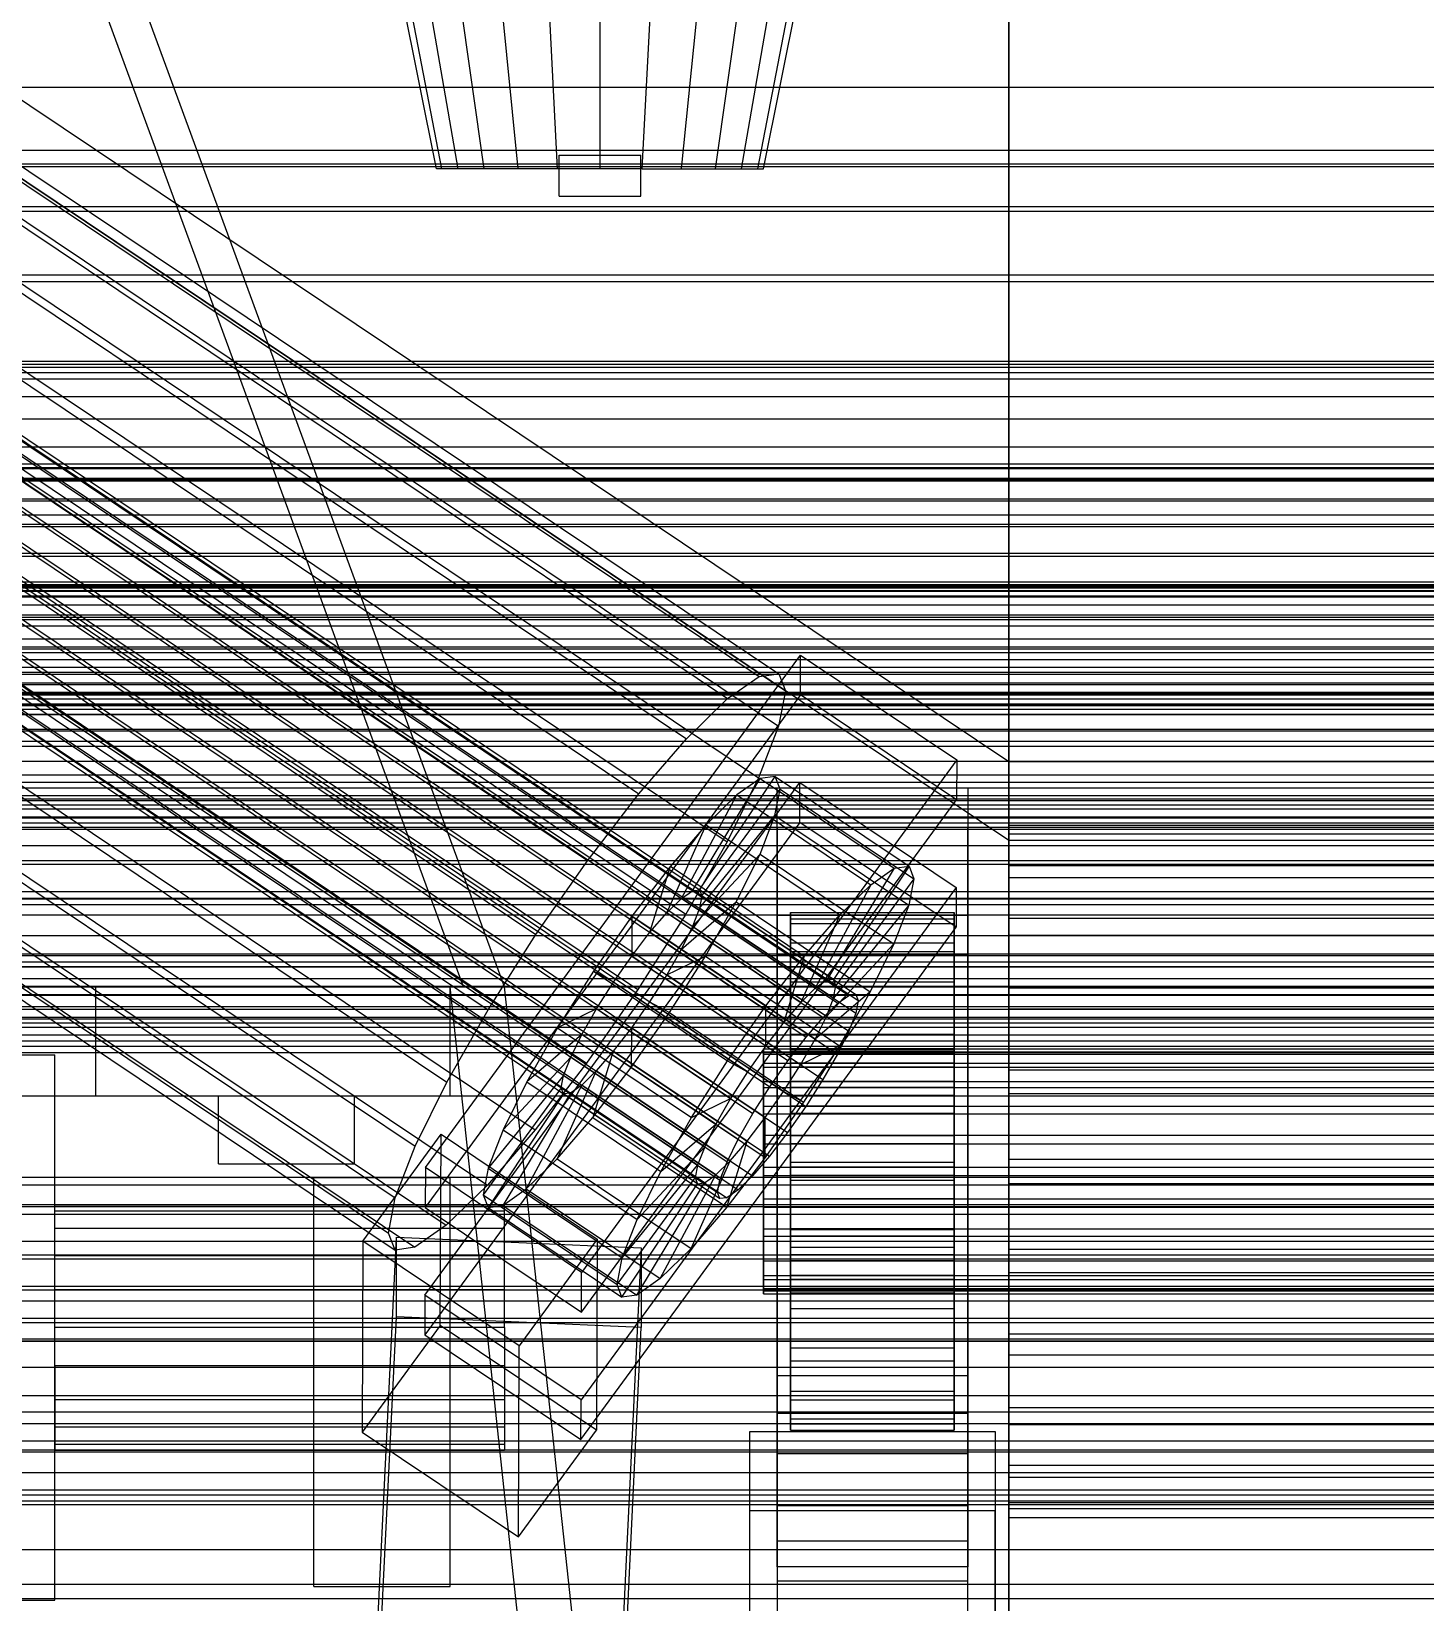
# Model space of a CAD drawing. Header units: millimetres. Extents: x -191664 to 191490, y -197311 to 10263.
# Drawn here: x -201.7 to -99.5, y -29745.1 to -29629.9 of the extents above; entities that cross this region are included whole.
import ezdxf

# ---------------------------------------------------------------- set-up
doc = ezdxf.new("R2010")
doc.units = ezdxf.units.MM
for name, color, linetype, lineweight in [('COTAS_USUARIO', 1, 'Continuous', 0), ('frontal_briquetadora', 7, 'Continuous', 0), ('frontal_C01', 7, 'Continuous', 0), ('frontal_C02', 7, 'Continuous', 0), ('frontal_C03', 7, 'Continuous', 0), ('frontal_mezcladora', 7, 'Continuous', 0), ('frontal_secador', 7, 'Continuous', 0)]:
    doc.layers.add(name, color=color, linetype=linetype, lineweight=lineweight)
doc.dimstyles.new('PLANTA_100', dxfattribs={"dimtxt": 250, "dimasz": 150, "dimexe": 150, "dimexo": 80, "dimgap": 100, "dimtad": 1, "dimtih": 1, "dimtoh": 1, "dimdec": 1, "dimdsep": 46, "dimcen": 0.09, "dimclrd": 1, "dimclre": 1, "dimclrt": 1, "dimadec": 0, "dimazin": 0, "dimtfac": 1, "dimtdec": 4, "dimtofl": 0, "dimtmove": 0, "dimatfit": 3, "dimfxl": 1, "dimtolj": 1, "dimtzin": 0, "dimarcsym": 0})

# ---------------------------------------------------------------- blocks, each defined once
blk = doc.blocks.new('*D106')
at = {"layer": 'COTAS_USUARIO', "color": 1, "lineweight": -2, "transparency": 16777216}
for p, q in [((-1180, -29182.75), (-1180, -29032.75)), ((-60, -29332.75), (-1330, -29332.75)), ((-60, -29700), (-1330, -29700)), ((-1180, -29850), (-1180, -30000))]:
    blk.add_line(p, q, dxfattribs=at)
at = {"layer": 'COTAS_USUARIO', "color": 1, "transparency": 16777216}
for points in [[(-1205, -29182.75), (-1155, -29182.75), (-1180, -29332.75)], [(-1205, -29850), (-1155, -29850), (-1180, -29700)]]:
    blk.add_solid(points, dxfattribs=at)
at = {"layer": 'Defpoints', "color": 0, "transparency": 16777216}
for p in [(-1180, -29332.75), (20, -29332.75), (20, -29700)]:
    blk.add_point(p, dxfattribs=at)
blk = doc.blocks.new('*D109')
at = {"layer": 'COTAS_USUARIO', "color": 1, "lineweight": -2, "transparency": 16777216}
for p, q in [((-80, -28700), (-1350, -28700)), ((-1200, -31850), (-1200, -28850)), ((-80, -32000), (-1350, -32000))]:
    blk.add_line(p, q, dxfattribs=at)
at = {"layer": 'COTAS_USUARIO', "color": 1, "transparency": 16777216}
for points in [[(-1225, -28850), (-1175, -28850), (-1200, -28700)], [(-1225, -31850), (-1175, -31850), (-1200, -32000)]]:
    blk.add_solid(points, dxfattribs=at)
at = {"layer": 'Defpoints', "color": 0, "transparency": 16777216}
for p in [(-1200, -28700), (0, -28700), (0, -32000)]:
    blk.add_point(p, dxfattribs=at)
blk = doc.blocks.new('*D111')
at = {"layer": 'COTAS_USUARIO', "color": 1, "lineweight": -2, "transparency": 16777216}
for p, q in [((-80, -27700), (-1350, -27700)), ((-1200, -31850), (-1200, -27850)), ((-80, -32000), (-1350, -32000))]:
    blk.add_line(p, q, dxfattribs=at)
at = {"layer": 'COTAS_USUARIO', "color": 1, "transparency": 16777216}
for points in [[(-1225, -27850), (-1175, -27850), (-1200, -27700)], [(-1225, -31850), (-1175, -31850), (-1200, -32000)]]:
    blk.add_solid(points, dxfattribs=at)
at = {"layer": 'Defpoints', "color": 0, "transparency": 16777216}
for p in [(-1200, -27700), (0, -27700), (0, -32000)]:
    blk.add_point(p, dxfattribs=at)
blk = doc.blocks.new('*D121')
at = {"layer": 'COTAS_USUARIO', "color": 1, "lineweight": -2, "transparency": 16777216}
for p, q in [((-80, -29000), (-1350, -29000)), ((-1200, -31850), (-1200, -29150)), ((-80, -32000), (-1350, -32000))]:
    blk.add_line(p, q, dxfattribs=at)
at = {"layer": 'COTAS_USUARIO', "color": 1, "transparency": 16777216}
for points in [[(-1225, -29150), (-1175, -29150), (-1200, -29000)], [(-1225, -31850), (-1175, -31850), (-1200, -32000)]]:
    blk.add_solid(points, dxfattribs=at)
at = {"layer": 'Defpoints', "color": 0, "transparency": 16777216}
for p in [(-1200, -29000), (0, -29000), (0, -32000)]:
    blk.add_point(p, dxfattribs=at)

msp = doc.modelspace()

# ---------------------------------------------------------------- linework, layer by layer
at = {"layer": 'frontal_briquetadora', "color": 253, "true_color": 0xa8b8bb}
for p, q in [((-170, -29700), (-305, -29332.75)), ((-167, -29700), (-302, -29332.75)), ((-170, -29700), (-167, -29700)), ((-170, -29700), (210, -29700))]:
    msp.add_line(p, q, dxfattribs=at)
at = {"layer": 'frontal_briquetadora', "color": 8, "true_color": 0x6f7d84}
for p, q in [((-197, -29700), (-171, -29700)), ((-197, -29708), (-197, -29700)), ((-164, -29765), (-171, -29700)), ((-167, -29700), (-171, -29700)), ((-171, -29708), (-171, -29700)), ((-171, -29700), (211, -29700)), ((-167, -29700), (207, -29700)), ((-160, -29765), (-167, -29700)), ((-197, -29708), (-171, -29708)), ((-171, -29708), (211, -29708))]:
    msp.add_line(p, q, dxfattribs=at)
at = {"layer": 'frontal_briquetadora', "color": 134, "true_color": 0x148da0}
for p, q in [((-225, -29705), (-200, -29705)), ((-200, -29745), (-200, -29705)), ((-200, -29716.44), (-200, -29716)), ((-200, -29716), (-167, -29716)), ((-200, -29717.72), (-200, -29716.44)), ((-200, -29716.44), (-167, -29716.44)), ((-167, -29716.44), (-167, -29716)), ((-167, -29717.72), (-167, -29716.44)), ((-200, -29719.71), (-200, -29717.72)), ((-200, -29717.72), (-167, -29717.72)), ((-167, -29719.71), (-167, -29717.72)), ((-200, -29722.22), (-200, -29719.71)), ((-200, -29719.71), (-167, -29719.71)), ((-167, -29722.22), (-167, -29719.71)), ((-200, -29725), (-200, -29722.22)), ((-200, -29722.22), (-167, -29722.22)), ((-167, -29725), (-167, -29722.22)), ((-200, -29727.78), (-200, -29725)), ((-167, -29725), (-200, -29725)), ((-167, -29725), (-167, -29727.78)), ((-200, -29727.78), (-200, -29730.29)), ((-200, -29727.78), (-167, -29727.78)), ((-167, -29727.78), (-167, -29730.29)), ((-200, -29730.29), (-200, -29732.28)), ((-200, -29730.29), (-167, -29730.29)), ((-167, -29730.29), (-167, -29732.28)), ((-200, -29732.28), (-200, -29733.56)), ((-200, -29732.28), (-167, -29732.28)), ((-167, -29732.28), (-167, -29733.56)), ((-200, -29733.56), (-200, -29734)), ((-200, -29733.56), (-167, -29733.56)), ((-167, -29733.56), (-167, -29734)), ((-200, -29734), (-167, -29734)), ((-225, -29745), (-200, -29745))]:
    msp.add_line(p, q, dxfattribs=at)
at = {"layer": 'frontal_briquetadora', "color": 9, "true_color": 0xaebbc0}
for p, q in [((-188, -29708), (-178, -29708)), ((-188, -29713), (-188, -29708)), ((-178, -29713), (-178, -29708)), ((-188, -29713), (-178, -29713))]:
    msp.add_line(p, q, dxfattribs=at)
at = {"layer": 'frontal_briquetadora', "color": 252, "true_color": 0x7d929a}
for p, q in [((-181, -29714), (-171, -29714)), ((-181, -29744), (-181, -29714)), ((-171, -29744), (-171, -29714)), ((-181, -29744), (-171, -29744))]:
    msp.add_line(p, q, dxfattribs=at)
at = {"layer": 'frontal_C01', "color": 139, "true_color": 0x345e4e}
for p, q in [((-130, -29803.88), (-130, -29491.69)), ((-130, -29497.38), (-130, -29809.56))]:
    msp.add_line(p, q, dxfattribs=at)
at = {"layer": 'frontal_C01', "color": 252, "true_color": 0x83939a}
for p, q in [((-311.15, -29654.12), (311.15, -29654.12)), ((-311.15, -29654.56), (311.15, -29654.56)), ((-311.15, -29655.41), (311.15, -29655.41)), ((-311.15, -29656.7), (311.15, -29656.7)), ((-311.15, -29658.33), (311.15, -29658.33)), ((-311.15, -29660.39), (311.15, -29660.39)), ((-311.15, -29662.7), (311.15, -29662.7)), ((-311.15, -29665.38), (311.15, -29665.38)), ((-311.15, -29668.2), (311.15, -29668.2)), ((311.15, -29671.34), (-311.15, -29671.34)), ((-311.15, -29674.48), (311.15, -29674.48)), ((-311.15, -29677.84), (311.15, -29677.84)), ((-311.15, -29681.1), (311.15, -29681.1)), ((-311.15, -29684.46), (311.15, -29684.46)), ((-311.15, -29687.6), (311.15, -29687.6)), ((-311.15, -29690.73), (311.15, -29690.73)), ((-311.15, -29693.55), (311.15, -29693.55)), ((-311.15, -29696.24), (311.15, -29696.24)), ((-311.15, -29698.54), (311.15, -29698.54)), ((-311.15, -29700.61), (311.15, -29700.61)), ((-311.15, -29702.23), (311.15, -29702.23)), ((-311.15, -29703.53), (311.15, -29703.53)), ((-311.15, -29704.37), (311.15, -29704.37)), ((-311.15, -29704.82), (311.15, -29704.82))]:
    msp.add_line(p, q, dxfattribs=at)
at = {"layer": 'frontal_C01', "color": 9, "true_color": 0xbac6cb}
for p, q in [((-440, -29670.49), (440, -29670.49)), ((-440, -29670.64), (440, -29670.64)), ((-440, -29670.94), (440, -29670.94)), ((-440, -29671.4), (440, -29671.4)), ((-440, -29671.98), (440, -29671.98)), ((-440, -29672.71), (440, -29672.71)), ((-440, -29673.52), (440, -29673.52)), ((-440, -29674.48), (440, -29674.48)), ((-440, -29675.48), (440, -29675.48)), ((440, -29676.59), (-440, -29676.59)), ((-440, -29677.7), (440, -29677.7)), ((-440, -29678.89), (440, -29678.89)), ((-440, -29680.04), (440, -29680.04)), ((-440, -29681.24), (440, -29681.24)), ((-440, -29682.35), (440, -29682.35)), ((-440, -29683.46), (440, -29683.46)), ((-440, -29684.46), (440, -29684.46)), ((-440, -29685.41), (440, -29685.41)), ((-440, -29686.23), (440, -29686.23)), ((-440, -29686.96), (440, -29686.96)), ((-440, -29687.53), (440, -29687.53)), ((-440, -29687.99), (440, -29687.99)), ((-440, -29688.29), (440, -29688.29)), ((-440, -29688.45), (440, -29688.45))]:
    msp.add_line(p, q, dxfattribs=at)
at = {"layer": 'frontal_C02', "color": 139, "true_color": 0x345e4e}
for p, q in [((-130, -29683.51), (-130, -29398.69)), ((-130, -29404.43), (-130, -29689.25)), ((-130, -29683.51), (-228.3, -29617.65)), ((-228.3, -29623.39), (-130, -29689.25)), ((-130, -29968.33), (-130, -29683.51)), ((0, -29683.51), (-130, -29683.51)), ((-130, -29689.25), (-130, -29974.07)), ((-130, -29689.25), (0, -29689.25))]:
    msp.add_line(p, q, dxfattribs=at)
at = {"layer": 'frontal_C02', "color": 252, "true_color": 0x83939a}
for p, q in [((-332.63, -29553.76), (-148.32, -29677.24)), ((-331.18, -29553.56), (-146.87, -29677.05)), ((-334.94, -29555.38), (-150.63, -29678.87)), ((-330.69, -29554.81), (-146.38, -29678.29)), ((-331.2, -29557.41), (-146.89, -29680.89)), ((-337.95, -29558.32), (-153.64, -29681.81)), ((-332.66, -29561.18), (-148.35, -29684.67)), ((-341.46, -29562.38), (-157.15, -29685.86)), ((-334.98, -29565.88), (-150.67, -29689.37)), ((-160.92, -29690.76), (-345.23, -29567.28)), ((-338, -29571.18), (-153.69, -29694.67)), ((-349, -29572.68), (-164.69, -29696.16)), ((-341.52, -29576.72), (-157.21, -29700.21)), ((-352.52, -29578.22), (-168.21, -29701.7)), ((-345.29, -29582.12), (-160.98, -29705.61)), ((-355.54, -29583.52), (-171.23, -29707)), ((-349.06, -29587.02), (-164.75, -29710.5)), ((-357.86, -29588.22), (-173.55, -29711.7)), ((-352.57, -29591.08), (-168.26, -29714.56)), ((-359.33, -29591.99), (-175.02, -29715.48)), ((-355.58, -29594.02), (-171.28, -29717.5)), ((-359.83, -29594.59), (-175.52, -29718.08)), ((-357.89, -29595.64), (-173.58, -29719.12)), ((-359.34, -29595.84), (-175.03, -29719.32)), ((-150.63, -29678.87), (-148.32, -29677.24)), ((-148.32, -29677.24), (-146.87, -29677.05)), ((-146.87, -29677.05), (-146.38, -29678.29)), ((-146.38, -29678.29), (-146.89, -29680.89)), ((-153.64, -29681.81), (-150.63, -29678.87)), ((-146.89, -29680.89), (-148.35, -29684.67)), ((-157.15, -29685.86), (-153.64, -29681.81)), ((-148.35, -29684.67), (-150.67, -29689.37)), ((-160.92, -29690.76), (-157.15, -29685.86)), ((-130, -29689.25), (-130, -29688.16)), ((-130, -29688.16), (-130, -29688.79)), ((-130, -29688.16), (130, -29688.16)), ((-130, -29688.79), (-130, -29691.12)), ((-130, -29688.79), (130, -29688.79)), ((-150.67, -29689.37), (-153.69, -29694.67)), ((-130, -29692), (-130, -29689.25)), ((-130, -29689.25), (130, -29689.25)), ((-164.69, -29696.16), (-160.92, -29690.76)), ((-130, -29691.12), (-130, -29694.97)), ((-130, -29691.12), (130, -29691.12)), ((-130, -29696.22), (-130, -29692)), ((-130, -29692), (130, -29692)), ((-153.69, -29694.67), (-157.21, -29700.21)), ((-130, -29694.97), (-130, -29700.09)), ((-130, -29694.97), (130, -29694.97)), ((-168.21, -29701.7), (-164.69, -29696.16)), ((-130, -29701.62), (-130, -29696.22)), ((-130, -29696.22), (130, -29696.22)), ((-157.21, -29700.21), (-160.98, -29705.61)), ((-130, -29700.09), (-130, -29706.12)), ((-130, -29700.09), (130, -29700.09)), ((-171.23, -29707), (-168.21, -29701.7)), ((-130, -29707.83), (-130, -29701.62)), ((-130, -29701.62), (130, -29701.62)), ((-160.98, -29705.61), (-164.75, -29710.5)), ((-130, -29706.12), (-130, -29712.66)), ((130, -29706.12), (-130, -29706.12)), ((-173.55, -29711.7), (-171.23, -29707)), ((-130, -29714.43), (-130, -29707.83)), ((-130, -29707.83), (130, -29707.83)), ((-164.75, -29710.5), (-168.26, -29714.56)), ((-175.02, -29715.48), (-173.55, -29711.7)), ((-130, -29712.66), (-130, -29719.26)), ((-130, -29712.66), (130, -29712.66)), ((-175.52, -29718.08), (-175.02, -29715.48)), ((-168.26, -29714.56), (-171.28, -29717.5)), ((-130, -29720.97), (-130, -29714.43)), ((-130, -29714.43), (130, -29714.43)), ((-171.28, -29717.5), (-173.58, -29719.12)), ((-175.03, -29719.32), (-175.52, -29718.08)), ((-173.58, -29719.12), (-175.03, -29719.32)), ((-130, -29719.26), (-130, -29725.47)), ((-130, -29719.26), (130, -29719.26)), ((-130, -29727), (-130, -29720.97)), ((-130, -29720.97), (130, -29720.97)), ((-130, -29725.47), (-130, -29730.87)), ((-130, -29725.47), (130, -29725.47)), ((-130, -29732.12), (-130, -29727)), ((-130, -29727), (130, -29727)), ((-130, -29730.87), (-130, -29735.09)), ((-130, -29730.87), (130, -29730.87)), ((-130, -29735.97), (-130, -29732.12)), ((-130, -29732.12), (130, -29732.12)), ((-130, -29735.09), (-130, -29737.83)), ((-130, -29735.09), (130, -29735.09)), ((-130, -29738.29), (-130, -29735.97)), ((-130, -29735.97), (130, -29735.97)), ((-130, -29737.83), (-130, -29738.93)), ((-130, -29737.83), (130, -29737.83)), ((-130, -29738.93), (-130, -29738.29)), ((-130, -29738.29), (130, -29738.29)), ((-130, -29738.93), (130, -29738.93))]:
    msp.add_line(p, q, dxfattribs=at)
at = {"layer": 'frontal_C02', "color": 9, "true_color": 0xbac6cb}
for p, q in [((-355.53, -29557.4), (-141.73, -29700.64)), ((-355.02, -29557.33), (-141.22, -29700.57)), ((-356.35, -29557.98), (-142.55, -29701.22)), ((-355.02, -29558.69), (-141.22, -29701.94)), ((-354.84, -29557.77), (-141.04, -29701.01)), ((-357.42, -29559.02), (-143.62, -29702.26)), ((-358.66, -29560.46), (-144.86, -29703.7)), ((-355.54, -29560.03), (-141.74, -29703.27)), ((-146.2, -29705.43), (-360, -29562.19)), ((-356.36, -29561.7), (-142.56, -29704.94)), ((-361.33, -29564.11), (-147.53, -29707.35)), ((-357.43, -29563.58), (-143.64, -29706.82)), ((-358.68, -29565.54), (-144.88, -29708.78)), ((-362.58, -29566.07), (-148.78, -29709.31)), ((-363.65, -29567.95), (-149.85, -29711.19)), ((-360.02, -29567.45), (-146.22, -29710.69)), ((-361.35, -29569.19), (-147.55, -29712.43)), ((-364.47, -29569.61), (-150.67, -29712.85)), ((-364.99, -29570.95), (-151.19, -29714.19)), ((-362.6, -29570.62), (-148.8, -29713.87)), ((-365.17, -29571.87), (-151.37, -29715.11)), ((-364.99, -29572.31), (-151.2, -29715.55)), ((-364.48, -29572.24), (-150.68, -29715.48)), ((-363.66, -29571.67), (-149.86, -29714.91)), ((-143.62, -29702.26), (-142.55, -29701.22)), ((-142.55, -29701.22), (-141.73, -29700.64)), ((-141.73, -29700.64), (-141.22, -29700.57)), ((-141.22, -29700.57), (-141.04, -29701.01)), ((-141.04, -29701.01), (-141.22, -29701.94)), ((-144.86, -29703.7), (-143.62, -29702.26)), ((-141.22, -29701.94), (-141.74, -29703.27)), ((-146.2, -29705.43), (-144.86, -29703.7)), ((-141.74, -29703.27), (-142.56, -29704.94)), ((-148, -29704.94), (-148, -29704.55)), ((-148, -29704.55), (-148, -29704.77)), ((-148, -29704.55), (148, -29704.55)), ((-148, -29704.77), (-148, -29705.6)), ((-148, -29704.77), (148, -29704.77)), ((-148, -29705.91), (-148, -29704.94)), ((-148, -29704.94), (148, -29704.94)), ((-142.56, -29704.94), (-143.64, -29706.82)), ((-148, -29705.6), (-148, -29706.96)), ((-148, -29705.6), (148, -29705.6)), ((-148, -29707.4), (-148, -29705.91)), ((-148, -29705.91), (148, -29705.91)), ((-147.53, -29707.35), (-146.2, -29705.43)), ((-148.78, -29709.31), (-147.53, -29707.35)), ((-148, -29706.96), (-148, -29708.77)), ((-148, -29706.96), (148, -29706.96)), ((-148, -29709.32), (-148, -29707.4)), ((-148, -29707.4), (148, -29707.4)), ((-143.64, -29706.82), (-144.88, -29708.78)), ((-149.85, -29711.19), (-148.78, -29709.31)), ((-148, -29708.77), (-148, -29710.91)), ((-148, -29708.77), (148, -29708.77)), ((-148, -29711.52), (-148, -29709.32)), ((-148, -29709.32), (148, -29709.32)), ((-144.88, -29708.78), (-146.22, -29710.69)), ((-148, -29710.91), (-148, -29713.23)), ((148, -29710.91), (-148, -29710.91)), ((-146.22, -29710.69), (-147.55, -29712.43)), ((-150.67, -29712.85), (-149.85, -29711.19)), ((-148, -29713.86), (-148, -29711.52)), ((-148, -29711.52), (148, -29711.52)), ((-151.19, -29714.19), (-150.67, -29712.85)), ((-147.55, -29712.43), (-148.8, -29713.87)), ((-148, -29713.23), (-148, -29715.57)), ((-148, -29713.23), (148, -29713.23)), ((-151.37, -29715.11), (-151.19, -29714.19)), ((-148.8, -29713.87), (-149.86, -29714.91)), ((-148, -29716.17), (-148, -29713.86)), ((-148, -29713.86), (148, -29713.86)), ((-151.2, -29715.55), (-151.37, -29715.11)), ((-150.68, -29715.48), (-151.2, -29715.55)), ((-149.86, -29714.91), (-150.68, -29715.48)), ((-148, -29715.57), (-148, -29717.77)), ((-148, -29715.57), (148, -29715.57)), ((-148, -29718.31), (-148, -29716.17)), ((-148, -29716.17), (148, -29716.17)), ((-148, -29717.77), (-148, -29719.68)), ((-148, -29717.77), (148, -29717.77)), ((-148, -29720.12), (-148, -29718.31)), ((-148, -29718.31), (148, -29718.31)), ((-148, -29719.68), (-148, -29721.18)), ((-148, -29719.68), (148, -29719.68)), ((-148, -29721.49), (-148, -29720.12)), ((-148, -29720.12), (148, -29720.12)), ((-148, -29721.18), (-148, -29722.15)), ((-148, -29721.18), (148, -29721.18)), ((-148, -29722.31), (-148, -29721.49)), ((-148, -29721.49), (148, -29721.49)), ((-148, -29722.15), (-148, -29722.54)), ((-148, -29722.15), (148, -29722.15)), ((-148, -29722.54), (-148, -29722.31)), ((-148, -29722.31), (148, -29722.31)), ((-148, -29722.54), (148, -29722.54))]:
    msp.add_line(p, q, dxfattribs=at)
at = {"layer": 'frontal_C02', "color": 139, "true_color": 0x354b57}
for p, q in [((-172.81, -29713.27), (-145.28, -29675.68)), ((-145.29, -29678.6), (-145.28, -29675.68)), ((-145.28, -29675.68), (-133.81, -29683.36)), ((-145.29, -29678.6), (-172.82, -29716.2)), ((-133.82, -29686.29), (-145.29, -29678.6)), ((-133.81, -29683.36), (-161.34, -29720.96)), ((-133.81, -29683.36), (-133.82, -29686.29)), ((-172.85, -29722.63), (-145.32, -29685.03)), ((-147, -29688.33), (-147, -29685.41)), ((-147, -29685.41), (-133, -29685.41)), ((-147, -29731.31), (-147, -29685.41)), ((-145.33, -29687.95), (-145.32, -29685.03)), ((-145.32, -29685.03), (-133.85, -29692.72)), ((-133, -29685.41), (-133, -29688.33)), ((-133, -29685.41), (-133, -29731.31)), ((-161.35, -29723.88), (-133.82, -29686.29)), ((-145.33, -29687.95), (-172.86, -29725.55)), ((-133, -29688.33), (-147, -29688.33)), ((-147, -29688.33), (-147, -29734.24)), ((-133.86, -29695.64), (-145.33, -29687.95)), ((-133, -29734.24), (-133, -29688.33)), ((-133.85, -29692.72), (-161.38, -29730.31)), ((-133.85, -29692.72), (-133.86, -29695.64)), ((-147, -29697.69), (-147, -29694.76)), ((-147, -29694.76), (-133, -29694.76)), ((-147, -29740.67), (-147, -29694.76)), ((-133, -29694.76), (-133, -29697.69)), ((-133, -29694.76), (-133, -29740.67)), ((-161.39, -29733.23), (-133.86, -29695.64)), ((-133, -29697.69), (-147, -29697.69)), ((-147, -29697.69), (-147, -29743.59)), ((-133, -29743.59), (-133, -29697.69)), ((-177.39, -29718.66), (-171.66, -29710.83)), ((-171.72, -29724.86), (-171.66, -29710.83)), ((-171.66, -29710.83), (-160.19, -29718.51)), ((-172.81, -29713.27), (-172.82, -29716.2)), ((-161.34, -29720.96), (-172.81, -29713.27)), ((-172.82, -29716.2), (-161.35, -29723.88)), ((-177.81, -29777.74), (-174.94, -29718.37)), ((-177.39, -29718.66), (-177.45, -29732.69)), ((-165.93, -29726.34), (-177.39, -29718.66)), ((-174.94, -29724.21), (-174.94, -29718.37)), ((-174.94, -29718.37), (-156.96, -29719.16)), ((-160.19, -29718.51), (-165.93, -29726.34)), ((-160.19, -29718.51), (-160.25, -29732.54)), ((-156.96, -29719.16), (-159.83, -29778.54)), ((-156.96, -29719.16), (-156.96, -29725.01)), ((-161.35, -29723.88), (-161.34, -29720.96)), ((-172.85, -29722.63), (-172.86, -29725.55)), ((-161.38, -29730.31), (-172.85, -29722.63)), ((-177.81, -29783.59), (-174.94, -29724.21)), ((-156.96, -29725.01), (-174.94, -29724.21)), ((-171.72, -29724.86), (-177.45, -29732.69)), ((-172.86, -29725.55), (-161.39, -29733.23)), ((-160.25, -29732.54), (-171.72, -29724.86)), ((-159.83, -29784.38), (-156.96, -29725.01)), ((-165.98, -29740.37), (-165.93, -29726.34)), ((-147, -29742.55), (-147, -29728.52)), ((-147, -29728.52), (-133, -29728.52)), ((-147, -29738.09), (-147, -29728.52)), ((-133, -29728.52), (-133, -29742.55)), ((-133, -29728.52), (-133, -29738.09)), ((-161.39, -29733.23), (-161.38, -29730.31)), ((-133, -29731.31), (-147, -29731.31)), ((-147, -29731.31), (-147, -29734.24)), ((-133, -29734.24), (-133, -29731.31)), ((-177.45, -29732.69), (-165.98, -29740.37)), ((-165.98, -29740.37), (-160.25, -29732.54)), ((-149, -29738.46), (-149, -29732.62)), ((-149, -29732.62), (-131, -29732.62)), ((-149, -29778.14), (-149, -29732.62)), ((-131, -29732.62), (-131, -29738.46)), ((-131, -29732.62), (-131, -29778.14)), ((-147, -29734.24), (-133, -29734.24)), ((-131, -29738.46), (-149, -29738.46)), ((-149, -29783.98), (-149, -29738.46)), ((-133, -29738.09), (-147, -29738.09)), ((-147, -29738.09), (-147, -29752.12)), ((-133, -29752.12), (-133, -29738.09)), ((-131, -29783.98), (-131, -29738.46)), ((-133, -29740.67), (-147, -29740.67)), ((-147, -29740.67), (-147, -29743.59)), ((-133, -29743.59), (-133, -29740.67)), ((-133, -29742.55), (-147, -29742.55)), ((-147, -29742.55), (-147, -29752.12)), ((-133, -29752.12), (-133, -29742.55)), ((-147, -29743.59), (-133, -29743.59))]:
    msp.add_line(p, q, dxfattribs=at)
at = {"layer": 'frontal_C02', "color": 155, "true_color": 0x617580}
for p, q in [((-153.2, -29692.96), (-148.23, -29684.72)), ((-152.69, -29692.89), (-147.14, -29684.57)), ((-152.51, -29693.33), (-146.78, -29685.5)), ((-148.23, -29684.72), (-149.95, -29685.93)), ((-147.14, -29684.57), (-148.23, -29684.72)), ((-148.23, -29684.72), (-138.4, -29691.3)), ((-147.15, -29687.44), (-146.78, -29685.5)), ((-147.14, -29684.57), (-137.31, -29691.15)), ((-146.78, -29685.5), (-147.14, -29684.57)), ((-146.78, -29685.5), (-136.95, -29692.08)), ((-154.02, -29693.54), (-149.95, -29685.93)), ((-149.95, -29685.93), (-152.21, -29688.13)), ((-149.95, -29685.93), (-140.12, -29692.52)), ((-152.69, -29694.25), (-147.15, -29687.44)), ((-148.25, -29690.27), (-147.15, -29687.44)), ((-147.15, -29687.44), (-137.32, -29694.03)), ((-155.08, -29694.58), (-152.21, -29688.13)), ((-152.21, -29688.13), (-154.83, -29691.16)), ((-152.21, -29688.13), (-142.38, -29694.72)), ((-154.83, -29691.16), (-157.65, -29694.83)), ((-156.33, -29696.01), (-154.83, -29691.16)), ((-154.83, -29691.16), (-145, -29697.75)), ((-153.21, -29695.59), (-148.25, -29690.27)), ((-149.99, -29693.78), (-148.25, -29690.27)), ((-148.25, -29690.27), (-138.42, -29696.85)), ((-138.4, -29691.3), (-143.37, -29699.55)), ((-137.31, -29691.15), (-142.86, -29699.48)), ((-140.12, -29692.52), (-138.4, -29691.3)), ((-138.4, -29691.3), (-137.31, -29691.15)), ((-137.31, -29691.15), (-136.95, -29692.08)), ((-136.95, -29692.08), (-142.68, -29699.92)), ((-136.95, -29692.08), (-137.32, -29694.03)), ((-155.08, -29694.58), (-154.02, -29693.54)), ((-154.02, -29693.54), (-153.2, -29692.96)), ((-144.19, -29700.12), (-154.02, -29693.54)), ((-153.2, -29692.96), (-152.69, -29692.89)), ((-143.37, -29699.55), (-153.2, -29692.96)), ((-142.86, -29699.48), (-152.69, -29692.89)), ((-152.69, -29692.89), (-152.51, -29693.33)), ((-152.51, -29693.33), (-152.69, -29694.25)), ((-142.68, -29699.92), (-152.51, -29693.33)), ((-140.12, -29692.52), (-144.19, -29700.12)), ((-142.38, -29694.72), (-140.12, -29692.52)), ((-156.33, -29696.01), (-155.08, -29694.58)), ((-145.26, -29701.16), (-155.08, -29694.58)), ((-154.03, -29697.26), (-149.99, -29693.78)), ((-152.69, -29694.25), (-153.21, -29695.59)), ((-142.86, -29700.84), (-152.69, -29694.25)), ((-152.25, -29697.75), (-149.99, -29693.78)), ((-149.99, -29693.78), (-140.16, -29700.37)), ((-146, -29704.55), (-146, -29694.55)), ((-146, -29694.55), (-146, -29695.03)), ((-146, -29694.55), (-134, -29694.55)), ((-146, -29695.37), (-146, -29694.55)), ((-142.38, -29694.72), (-145.26, -29701.16)), ((-145, -29697.75), (-142.38, -29694.72)), ((-137.32, -29694.03), (-142.86, -29700.84)), ((-137.32, -29694.03), (-138.42, -29696.85)), ((-134, -29695.03), (-134, -29694.55)), ((-134, -29694.55), (-134, -29704.55)), ((-134, -29694.55), (-134, -29695.37)), ((-157.65, -29694.83), (-160.47, -29698.87)), ((-157.65, -29694.83), (-157.66, -29697.75)), ((-147.82, -29701.41), (-157.65, -29694.83)), ((-153.21, -29695.59), (-154.03, -29697.26)), ((-143.38, -29702.18), (-153.21, -29695.59)), ((-146, -29704.77), (-146, -29695.03)), ((-146, -29695.03), (-146, -29696.77)), ((-146, -29695.03), (-134, -29695.03)), ((-146, -29704.94), (-146, -29695.37)), ((-146, -29695.37), (-134, -29695.37)), ((-146, -29697.43), (-146, -29695.37)), ((-134, -29696.77), (-134, -29695.03)), ((-134, -29695.03), (-134, -29704.77)), ((-134, -29695.37), (-134, -29704.94)), ((-134, -29695.37), (-134, -29697.43)), ((-157.66, -29697.75), (-156.33, -29696.01)), ((-146.5, -29702.6), (-156.33, -29696.01)), ((-146, -29705.6), (-146, -29696.77)), ((-146, -29696.77), (-146, -29699.65)), ((-146, -29696.77), (-134, -29696.77)), ((-138.42, -29696.85), (-143.38, -29702.18)), ((-138.42, -29696.85), (-140.16, -29700.37)), ((-134, -29699.65), (-134, -29696.77)), ((-134, -29696.77), (-134, -29705.6)), ((-159, -29699.66), (-157.66, -29697.75)), ((-157.66, -29697.75), (-147.83, -29704.33)), ((-154.03, -29697.26), (-155.1, -29699.13)), ((-155.1, -29699.13), (-152.25, -29697.75)), ((-154.88, -29701.89), (-152.25, -29697.75)), ((-144.2, -29703.84), (-154.03, -29697.26)), ((-152.25, -29697.75), (-142.42, -29704.33)), ((-147.82, -29701.41), (-145, -29697.75)), ((-145, -29697.75), (-146.5, -29702.6)), ((-146, -29705.91), (-146, -29697.43)), ((-146, -29697.43), (-134, -29697.43)), ((-146, -29700.58), (-146, -29697.43)), ((-134, -29697.43), (-134, -29705.91)), ((-134, -29697.43), (-134, -29700.58)), ((-160.47, -29698.87), (-163.1, -29703.01)), ((-159, -29699.66), (-160.47, -29698.87)), ((-160.47, -29698.87), (-150.64, -29705.45)), ((-155.1, -29699.13), (-156.35, -29701.1)), ((-145.27, -29705.72), (-155.1, -29699.13)), ((-160.25, -29701.63), (-159, -29699.66)), ((-149.17, -29706.25), (-159, -29699.66)), ((-146, -29706.96), (-146, -29699.65)), ((-146, -29699.65), (-146, -29703.48)), ((-146, -29699.65), (-134, -29699.65)), ((-144.19, -29700.12), (-145.26, -29701.16)), ((-140.16, -29700.37), (-144.2, -29703.84)), ((-143.37, -29699.55), (-144.19, -29700.12)), ((-142.86, -29699.48), (-143.37, -29699.55)), ((-142.68, -29699.92), (-142.86, -29699.48)), ((-142.86, -29700.84), (-142.68, -29699.92)), ((-140.16, -29700.37), (-142.42, -29704.33)), ((-134, -29703.48), (-134, -29699.65)), ((-134, -29699.65), (-134, -29706.96)), ((-160.25, -29701.63), (-163.1, -29703.01)), ((-161.32, -29703.5), (-160.25, -29701.63)), ((-150.42, -29708.21), (-160.25, -29701.63)), ((-156.35, -29701.1), (-157.69, -29703.01)), ((-156.35, -29701.1), (-154.88, -29701.89)), ((-146.52, -29707.68), (-156.35, -29701.1)), ((-150.64, -29705.45), (-147.82, -29701.41)), ((-147.83, -29704.33), (-147.82, -29701.41)), ((-145.26, -29701.16), (-146.5, -29702.6)), ((-146, -29707.4), (-146, -29700.58)), ((-146, -29700.58), (-134, -29700.58)), ((-146, -29704.62), (-146, -29700.58)), ((-143.38, -29702.18), (-142.86, -29700.84)), ((-134, -29700.58), (-134, -29707.4)), ((-134, -29700.58), (-134, -29704.62)), ((-157.7, -29705.93), (-154.88, -29701.89)), ((-154.88, -29701.89), (-145.05, -29708.48)), ((-146.5, -29702.6), (-147.83, -29704.33)), ((-144.2, -29703.84), (-143.38, -29702.18)), ((-163.1, -29703.01), (-165.37, -29706.98)), ((-161.32, -29703.5), (-165.37, -29706.98)), ((-163.1, -29703.01), (-153.27, -29709.6)), ((-162.14, -29705.17), (-161.32, -29703.5)), ((-151.49, -29710.09), (-161.32, -29703.5)), ((-157.69, -29703.01), (-159.02, -29704.74)), ((-157.69, -29703.01), (-157.7, -29705.93)), ((-147.86, -29709.6), (-157.69, -29703.01)), ((-146, -29708.77), (-146, -29703.48)), ((-146, -29703.48), (-146, -29707.99)), ((-146, -29703.48), (-134, -29703.48)), ((-145.27, -29705.72), (-144.2, -29703.84)), ((-134, -29707.99), (-134, -29703.48)), ((-134, -29703.48), (-134, -29708.77)), ((-162.14, -29705.17), (-167.1, -29710.49)), ((-162.66, -29706.51), (-162.14, -29705.17)), ((-152.31, -29711.75), (-162.14, -29705.17)), ((-159.02, -29704.74), (-160.52, -29709.59)), ((-159.02, -29704.74), (-160.27, -29706.18)), ((-149.19, -29711.33), (-159.02, -29704.74)), ((-147.83, -29704.33), (-149.17, -29706.25)), ((-146, -29704.77), (-146, -29704.55)), ((-134, -29704.55), (-146, -29704.55)), ((-146, -29704.55), (-146, -29704.94)), ((-146, -29709.32), (-146, -29704.62)), ((-146, -29704.62), (-134, -29704.62)), ((-146, -29709.27), (-146, -29704.62)), ((-146, -29705.6), (-146, -29704.77)), ((-134, -29704.77), (-146, -29704.77)), ((-134, -29704.94), (-146, -29704.94)), ((-146, -29704.94), (-146, -29705.91)), ((-142.42, -29704.33), (-145.27, -29705.72)), ((-142.42, -29704.33), (-145.05, -29708.48)), ((-134, -29704.55), (-134, -29704.77)), ((-134, -29704.94), (-134, -29704.55)), ((-134, -29704.62), (-134, -29709.32)), ((-134, -29704.62), (-134, -29709.27)), ((-134, -29704.77), (-134, -29705.6)), ((-134, -29705.91), (-134, -29704.94)), ((-160.27, -29706.18), (-163.14, -29712.63)), ((-160.27, -29706.18), (-161.33, -29707.22)), ((-160.52, -29709.59), (-157.7, -29705.93)), ((-150.44, -29712.77), (-160.27, -29706.18)), ((-157.7, -29705.93), (-147.87, -29712.52)), ((-153.27, -29709.6), (-150.64, -29705.45)), ((-150.64, -29705.45), (-149.17, -29706.25)), ((-149.17, -29706.25), (-150.42, -29708.21)), ((-146.52, -29707.68), (-145.27, -29705.72)), ((-146, -29706.96), (-146, -29705.6)), ((-134, -29705.6), (-146, -29705.6)), ((-134, -29705.91), (-146, -29705.91)), ((-146, -29705.91), (-146, -29707.4)), ((-134, -29705.6), (-134, -29706.96)), ((-134, -29707.4), (-134, -29705.91)), ((-162.84, -29707.43), (-168.57, -29715.26)), ((-162.66, -29706.51), (-168.2, -29713.32)), ((-165.37, -29706.98), (-167.1, -29710.49)), ((-161.33, -29707.22), (-165.4, -29714.83)), ((-165.37, -29706.98), (-155.54, -29713.56)), ((-162.84, -29707.43), (-162.66, -29706.51)), ((-162.66, -29707.87), (-162.84, -29707.43)), ((-153.01, -29714.01), (-162.84, -29707.43)), ((-152.83, -29713.09), (-162.66, -29706.51)), ((-161.33, -29707.22), (-162.15, -29707.8)), ((-151.5, -29713.81), (-161.33, -29707.22)), ((-146, -29708.77), (-146, -29706.96)), ((-134, -29706.96), (-146, -29706.96)), ((-134, -29707.4), (-146, -29707.4)), ((-146, -29707.4), (-146, -29709.32)), ((-134, -29706.96), (-134, -29708.77)), ((-134, -29709.32), (-134, -29707.4)), ((-162.66, -29707.87), (-168.21, -29716.19)), ((-162.15, -29707.8), (-167.12, -29716.04)), ((-162.15, -29707.8), (-162.66, -29707.87)), ((-152.83, -29714.45), (-162.66, -29707.87)), ((-152.32, -29714.38), (-162.15, -29707.8)), ((-153.27, -29709.6), (-150.42, -29708.21)), ((-150.42, -29708.21), (-151.49, -29710.09)), ((-145.05, -29708.48), (-147.87, -29712.52)), ((-147.86, -29709.6), (-146.52, -29707.68)), ((-145.05, -29708.48), (-146.52, -29707.68)), ((-146, -29707.99), (-146, -29710.91)), ((-134, -29707.99), (-146, -29707.99)), ((-146, -29707.99), (-146, -29712.88)), ((-134, -29710.91), (-134, -29707.99)), ((-134, -29712.88), (-134, -29707.99)), ((-163.14, -29712.63), (-160.52, -29709.59)), ((-160.52, -29709.59), (-150.69, -29716.18)), ((-155.54, -29713.56), (-153.27, -29709.6)), ((-149.19, -29711.33), (-147.86, -29709.6)), ((-147.87, -29712.52), (-147.86, -29709.6)), ((-146, -29710.91), (-146, -29708.77)), ((-134, -29708.77), (-146, -29708.77)), ((-146, -29711.52), (-146, -29709.27)), ((-146, -29709.27), (-134, -29709.27)), ((-146, -29714.2), (-146, -29709.27)), ((-134, -29709.32), (-146, -29709.32)), ((-146, -29709.32), (-146, -29711.52)), ((-134, -29708.77), (-134, -29710.91)), ((-134, -29709.27), (-134, -29711.52)), ((-134, -29709.27), (-134, -29714.2)), ((-134, -29711.52), (-134, -29709.32)), ((-167.1, -29710.49), (-168.2, -29713.32)), ((-167.1, -29710.49), (-157.27, -29717.08)), ((-155.54, -29713.56), (-151.49, -29710.09)), ((-151.49, -29710.09), (-152.31, -29711.75)), ((-146, -29710.91), (-134, -29710.91)), ((-146, -29713.23), (-146, -29710.91)), ((-134, -29710.91), (-134, -29713.23)), ((-157.27, -29717.08), (-152.31, -29711.75)), ((-152.31, -29711.75), (-152.83, -29713.09)), ((-150.69, -29716.18), (-149.19, -29711.33)), ((-150.44, -29712.77), (-149.19, -29711.33)), ((-134, -29711.52), (-146, -29711.52)), ((-146, -29711.52), (-146, -29713.86)), ((-134, -29713.86), (-134, -29711.52)), ((-165.4, -29714.83), (-163.14, -29712.63)), ((-163.14, -29712.63), (-153.31, -29719.21)), ((-158.37, -29719.9), (-152.83, -29713.09)), ((-153.31, -29719.21), (-150.44, -29712.77)), ((-152.83, -29713.09), (-153.01, -29714.01)), ((-151.5, -29713.81), (-150.44, -29712.77)), ((-147.87, -29712.52), (-150.69, -29716.18)), ((-146, -29713.23), (-146, -29712.88)), ((-146, -29712.88), (-146, -29717.82)), ((-146, -29712.88), (-134, -29712.88)), ((-146, -29715.57), (-146, -29713.23)), ((-134, -29713.23), (-146, -29713.23)), ((-134, -29717.82), (-134, -29712.88)), ((-134, -29712.88), (-134, -29713.23)), ((-134, -29713.23), (-134, -29715.57)), ((-168.2, -29713.32), (-168.57, -29715.26)), ((-168.2, -29713.32), (-158.37, -29719.9)), ((-158.74, -29721.85), (-153.01, -29714.01)), ((-157.29, -29722.63), (-152.32, -29714.38)), ((-157.27, -29717.08), (-155.54, -29713.56)), ((-155.57, -29721.41), (-151.5, -29713.81)), ((-153.01, -29714.01), (-152.83, -29714.45)), ((-152.83, -29714.45), (-152.32, -29714.38)), ((-152.32, -29714.38), (-151.5, -29713.81)), ((-146, -29713.86), (-146, -29714.2)), ((-134, -29713.86), (-146, -29713.86)), ((-146, -29713.86), (-146, -29716.17)), ((-146, -29714.2), (-134, -29714.2)), ((-146, -29719.1), (-146, -29714.2)), ((-134, -29714.2), (-134, -29713.86)), ((-134, -29716.17), (-134, -29713.86)), ((-134, -29714.2), (-134, -29719.1)), ((-168.57, -29715.26), (-168.21, -29716.19)), ((-168.57, -29715.26), (-158.74, -29721.85)), ((-167.12, -29716.04), (-165.4, -29714.83)), ((-165.4, -29714.83), (-155.57, -29721.41)), ((-158.38, -29722.78), (-152.83, -29714.45)), ((-168.21, -29716.19), (-167.12, -29716.04)), ((-168.21, -29716.19), (-158.38, -29722.78)), ((-167.12, -29716.04), (-157.29, -29722.63)), ((-150.69, -29716.18), (-153.31, -29719.21)), ((-146, -29717.77), (-146, -29715.57)), ((-146, -29715.57), (-146, -29717.82)), ((-134, -29715.57), (-146, -29715.57)), ((-146, -29716.17), (-146, -29719.1)), ((-134, -29716.17), (-146, -29716.17)), ((-146, -29716.17), (-146, -29718.31)), ((-134, -29717.82), (-134, -29715.57)), ((-134, -29715.57), (-134, -29717.77)), ((-134, -29719.1), (-134, -29716.17)), ((-134, -29718.31), (-134, -29716.17)), ((-158.37, -29719.9), (-157.27, -29717.08)), ((-146, -29719.68), (-146, -29717.77)), ((-146, -29717.77), (-146, -29722.47)), ((-134, -29717.77), (-146, -29717.77)), ((-146, -29717.82), (-146, -29722.47)), ((-146, -29717.82), (-134, -29717.82)), ((-134, -29722.47), (-134, -29717.77)), ((-134, -29717.77), (-134, -29719.68)), ((-134, -29722.47), (-134, -29717.82)), ((-146, -29718.31), (-146, -29723.61)), ((-134, -29718.31), (-146, -29718.31)), ((-146, -29718.31), (-146, -29720.12)), ((-134, -29723.61), (-134, -29718.31)), ((-134, -29720.12), (-134, -29718.31)), ((-158.74, -29721.85), (-158.37, -29719.9)), ((-153.31, -29719.21), (-155.57, -29721.41)), ((-146, -29719.1), (-134, -29719.1)), ((-146, -29723.61), (-146, -29719.1)), ((-146, -29721.18), (-146, -29719.68)), ((-146, -29719.68), (-146, -29726.5)), ((-134, -29719.68), (-146, -29719.68)), ((-146, -29720.12), (-146, -29727.44)), ((-134, -29720.12), (-146, -29720.12)), ((-146, -29720.12), (-146, -29721.49)), ((-134, -29719.1), (-134, -29723.61)), ((-134, -29726.5), (-134, -29719.68)), ((-134, -29719.68), (-134, -29721.18)), ((-134, -29727.44), (-134, -29720.12)), ((-134, -29721.49), (-134, -29720.12)), ((-146, -29722.15), (-146, -29721.18)), ((-146, -29721.18), (-146, -29729.66)), ((-134, -29721.18), (-146, -29721.18)), ((-134, -29729.66), (-134, -29721.18)), ((-134, -29721.18), (-134, -29722.15)), ((-158.38, -29722.78), (-158.74, -29721.85)), ((-155.57, -29721.41), (-157.29, -29722.63)), ((-146, -29721.49), (-146, -29730.32)), ((-134, -29721.49), (-146, -29721.49)), ((-146, -29721.49), (-146, -29722.31)), ((-146, -29722.54), (-146, -29722.15)), ((-146, -29722.15), (-146, -29731.71)), ((-134, -29722.15), (-146, -29722.15)), ((-146, -29722.31), (-146, -29732.06)), ((-134, -29722.31), (-146, -29722.31)), ((-146, -29722.31), (-146, -29722.54)), ((-134, -29730.32), (-134, -29721.49)), ((-134, -29722.31), (-134, -29721.49)), ((-134, -29731.71), (-134, -29722.15)), ((-134, -29722.15), (-134, -29722.54)), ((-134, -29732.06), (-134, -29722.31)), ((-134, -29722.54), (-134, -29722.31)), ((-157.29, -29722.63), (-158.38, -29722.78)), ((-146, -29722.47), (-146, -29726.5)), ((-146, -29722.47), (-134, -29722.47)), ((-146, -29722.54), (-146, -29732.53)), ((-134, -29722.54), (-146, -29722.54)), ((-134, -29726.5), (-134, -29722.47)), ((-134, -29732.53), (-134, -29722.54)), ((-146, -29723.61), (-134, -29723.61)), ((-146, -29727.44), (-146, -29723.61)), ((-134, -29723.61), (-134, -29727.44)), ((-146, -29726.5), (-146, -29729.66)), ((-146, -29726.5), (-134, -29726.5)), ((-134, -29729.66), (-134, -29726.5)), ((-146, -29727.44), (-134, -29727.44)), ((-146, -29730.32), (-146, -29727.44)), ((-134, -29727.44), (-134, -29730.32)), ((-146, -29729.66), (-146, -29731.71)), ((-146, -29729.66), (-134, -29729.66)), ((-146, -29730.32), (-134, -29730.32)), ((-146, -29732.06), (-146, -29730.32)), ((-134, -29731.71), (-134, -29729.66)), ((-134, -29730.32), (-134, -29732.06)), ((-146, -29731.71), (-146, -29732.53)), ((-146, -29731.71), (-134, -29731.71)), ((-146, -29732.06), (-134, -29732.06)), ((-146, -29732.53), (-146, -29732.06)), ((-146, -29732.53), (-134, -29732.53)), ((-134, -29732.53), (-134, -29731.71)), ((-134, -29732.06), (-134, -29732.53))]:
    msp.add_line(p, q, dxfattribs=at)
at = {"layer": 'frontal_C03', "color": 139, "true_color": 0x345e4e}
for p, q in [((0, -29634.04), (-250, -29634.04)), ((-250, -29639.82), (0, -29639.82))]:
    msp.add_line(p, q, dxfattribs=at)
at = {"layer": 'frontal_C03', "color": 252, "true_color": 0x83939a}
for p, q in [((-250, -29638.64), (250, -29638.64)), ((-250, -29639.64), (250, -29639.64)), ((-250, -29639.82), (250, -29639.82)), ((-250, -29642.76), (250, -29642.76)), ((-250, -29643.1), (250, -29643.1)), ((-250, -29647.77), (250, -29647.77)), ((-250, -29648.26), (250, -29648.26)), ((-250, -29654.34), (250, -29654.34)), ((-250, -29654.94), (250, -29654.94)), ((250, -29662.02), (-250, -29662.02)), ((-250, -29662.69), (250, -29662.69)), ((-250, -29670.29), (250, -29670.29)), ((-250, -29670.99), (250, -29670.99)), ((-250, -29678.59), (250, -29678.59)), ((-250, -29679.26), (250, -29679.26)), ((-250, -29686.34), (250, -29686.34)), ((-250, -29686.94), (250, -29686.94)), ((-250, -29693.02), (250, -29693.02)), ((-250, -29693.51), (250, -29693.51)), ((-250, -29698.18), (250, -29698.18)), ((-250, -29698.53), (250, -29698.53)), ((-250, -29701.46), (250, -29701.46)), ((-250, -29701.64), (250, -29701.64)), ((-250, -29702.64), (250, -29702.64))]:
    msp.add_line(p, q, dxfattribs=at)
at = {"layer": 'frontal_C03', "color": 9, "true_color": 0xbac6cb}
for p, q in [((-268, -29661.64), (268, -29661.64)), ((-268, -29661.92), (268, -29661.92)), ((-268, -29661.97), (268, -29661.97)), ((-268, -29662.8), (268, -29662.8)), ((-268, -29662.9), (268, -29662.9)), ((-268, -29664.21), (268, -29664.21)), ((-268, -29664.35), (268, -29664.35)), ((-268, -29666.06), (268, -29666.06)), ((-268, -29666.23), (268, -29666.23)), ((268, -29668.22), (-268, -29668.22)), ((-268, -29668.41), (268, -29668.41)), ((-268, -29670.54), (268, -29670.54)), ((-268, -29670.74), (268, -29670.74)), ((-268, -29672.88), (268, -29672.88)), ((-268, -29673.06), (268, -29673.06)), ((-268, -29675.06), (268, -29675.06)), ((-268, -29675.22), (268, -29675.22)), ((-268, -29676.93), (268, -29676.93)), ((-268, -29677.07), (268, -29677.07)), ((-268, -29678.39), (268, -29678.39)), ((-268, -29678.48), (268, -29678.48)), ((-268, -29679.31), (268, -29679.31)), ((-268, -29679.36), (268, -29679.36)), ((-268, -29679.64), (268, -29679.64))]:
    msp.add_line(p, q, dxfattribs=at)
at = {"layer": 'frontal_C03', "color": 139, "true_color": 0x354b57}
for p, q in [((-450, -29719.66), (450, -29719.66)), ((450, -29731.21), (-450, -29731.21)), ((450, -29733.34), (-450, -29733.34)), ((-450, -29744.89), (450, -29744.89))]:
    msp.add_line(p, q, dxfattribs=at)
at = {"layer": 'frontal_mezcladora', "color": 55, "true_color": 0xb2944d}
for p, q in [((-172, -29640), (-182, -29590)), ((-171.59, -29640), (-181.25, -29590)), ((-170.39, -29640), (-179.05, -29590)), ((-168.49, -29640), (-175.56, -29590)), ((-166, -29640), (-171, -29590)), ((-163.11, -29640), (-165.69, -29590)), ((-160, -29590), (-160, -29640)), ((-156.89, -29640), (-154.31, -29590)), ((-154, -29640), (-149, -29590)), ((-151.51, -29640), (-144.44, -29590)), ((-149.61, -29640), (-140.95, -29590)), ((-148.41, -29640), (-138.75, -29590)), ((-148, -29640), (-138, -29590)), ((-171.59, -29640), (-172, -29640)), ((-170.39, -29640), (-171.59, -29640)), ((-168.49, -29640), (-170.39, -29640)), ((-166, -29640), (-168.49, -29640)), ((-163.11, -29640), (-166, -29640)), ((-160, -29640), (-163.11, -29640)), ((-156.89, -29640), (-160, -29640)), ((-156.89, -29640), (-154, -29640)), ((-154, -29640), (-151.51, -29640)), ((-151.51, -29640), (-149.61, -29640)), ((-149.61, -29640), (-148.41, -29640)), ((-148.41, -29640), (-148, -29640))]:
    msp.add_line(p, q, dxfattribs=at)
at = {"layer": 'frontal_mezcladora', "color": 139, "true_color": 0x344b58}
for p, q in [((-163, -29639), (-157, -29639)), ((-163, -29642), (-163, -29639)), ((-157, -29642), (-157, -29639)), ((-163, -29642), (-157, -29642))]:
    msp.add_line(p, q, dxfattribs=at)
at = {"layer": 'frontal_mezcladora', "color": 253, "true_color": 0xa5a6aa}
for p, q in [((-300, -29680), (300, -29680)), ((-625, -29730), (625, -29730))]:
    msp.add_line(p, q, dxfattribs=at)
at = {"layer": 'frontal_mezcladora', "color": 9, "true_color": 0xc6c9c8}
for p, q in [((-650, -29700), (650, -29700)), ((-650, -29730), (650, -29730))]:
    msp.add_line(p, q, dxfattribs=at)
at = {"layer": 'frontal_secador', "color": 254, "true_color": 0xd2d7cc}
for p, q in [((-1250, -29676), (1250, -29676)), ((1250, -29716), (-1250, -29716))]:
    msp.add_line(p, q, dxfattribs=at)
at = {"layer": 'frontal_secador', "color": 253, "true_color": 0xa8b3b5}
for p, q in [((-1250, -29682), (1250, -29682)), ((1250, -29686), (-1250, -29686)), ((1250, -29704), (-1250, -29704)), ((-1250, -29708), (1250, -29708)), ((1250, -29720), (-1250, -29720)), ((-1250, -29726), (1250, -29726))]:
    msp.add_line(p, q, dxfattribs=at)
at = {"layer": 'frontal_secador', "color": 9, "true_color": 0xc7cdbf}
for p, q in [((-1250, -29685), (1250, -29685)), ((-1250, -29686.66), (1250, -29686.66)), ((1250, -29689.66), (-1250, -29689.66)), ((-1250, -29691), (1250, -29691)), ((1250, -29694), (-1250, -29694)), ((-1250, -29694.73), (1250, -29694.73)), ((-1250, -29697.59), (1250, -29697.59)), ((1250, -29697.73), (-1250, -29697.73)), ((-1250, -29699.39), (1250, -29699.39)), ((-1250, -29700), (1250, -29700)), ((1250, -29700.59), (-1250, -29700.59)), ((1250, -29702.39), (-1250, -29702.39)), ((1250, -29703), (-1250, -29703))]:
    msp.add_line(p, q, dxfattribs=at)
at = {"layer": 'frontal_secador', "color": 253, "true_color": 0xa4b0b5}
for p, q in [((1250, -29714), (-1250, -29714)), ((1250, -29714.55), (-1250, -29714.55)), ((1250, -29716.14), (-1250, -29716.14)), ((1250, -29716.71), (-1250, -29716.71)), ((1250, -29718.69), (-1250, -29718.69)), ((1320, -29722), (-1320, -29722)), ((1320, -29722.27), (-1320, -29722.27)), ((1250, -29722), (-1250, -29722)), ((1320, -29723.07), (-1320, -29723.07)), ((1320, -29724.34), (-1320, -29724.34)), ((1250, -29724.65), (-1250, -29724.65)), ((1250, -29725.86), (-1250, -29725.86)), ((1320, -29726), (-1320, -29726)), ((1320, -29727.93), (-1320, -29727.93)), ((-1320, -29730), (1320, -29730)), ((-1250, -29730), (1250, -29730)), ((1320, -29732.07), (-1320, -29732.07)), ((1320, -29734), (-1320, -29734)), ((1250, -29734.14), (-1250, -29734.14)), ((1320, -29735.66), (-1320, -29735.66)), ((1320, -29736.93), (-1320, -29736.93)), ((1250, -29737.29), (-1250, -29737.29)), ((1320, -29737.73), (-1320, -29737.73)), ((1320, -29738), (-1320, -29738)), ((1250, -29738), (-1250, -29738)), ((1250, -29741.31), (-1250, -29741.31)), ((1250, -29743.86), (-1250, -29743.86))]:
    msp.add_line(p, q, dxfattribs=at)

# ---------------------------------------------------------------- dimensions: what is measured, and where the dimension line sits
at = {"layer": 'COTAS_USUARIO'}
for p1, p2, picture, middle in [((0, -32000), (0, -27700), '*D111', (-1200, -29850)), ((0, -32000), (0, -28700), '*D109', (-1200, -30350)), ((0, -32000), (0, -29000), '*D121', (-1200, -30500)), ((20, -29700), (20, -29332.75), '*D106', (-1180, -29516.375))]:
    dim = msp.add_aligned_dim(p1=p1, p2=p2, distance=1200, dimstyle='PLANTA_100', dxfattribs=at)
    dim.commit()
    dim.dimension.update_dxf_attribs({"geometry": picture, "text_midpoint": middle})

doc.saveas('drawing.dxf')
